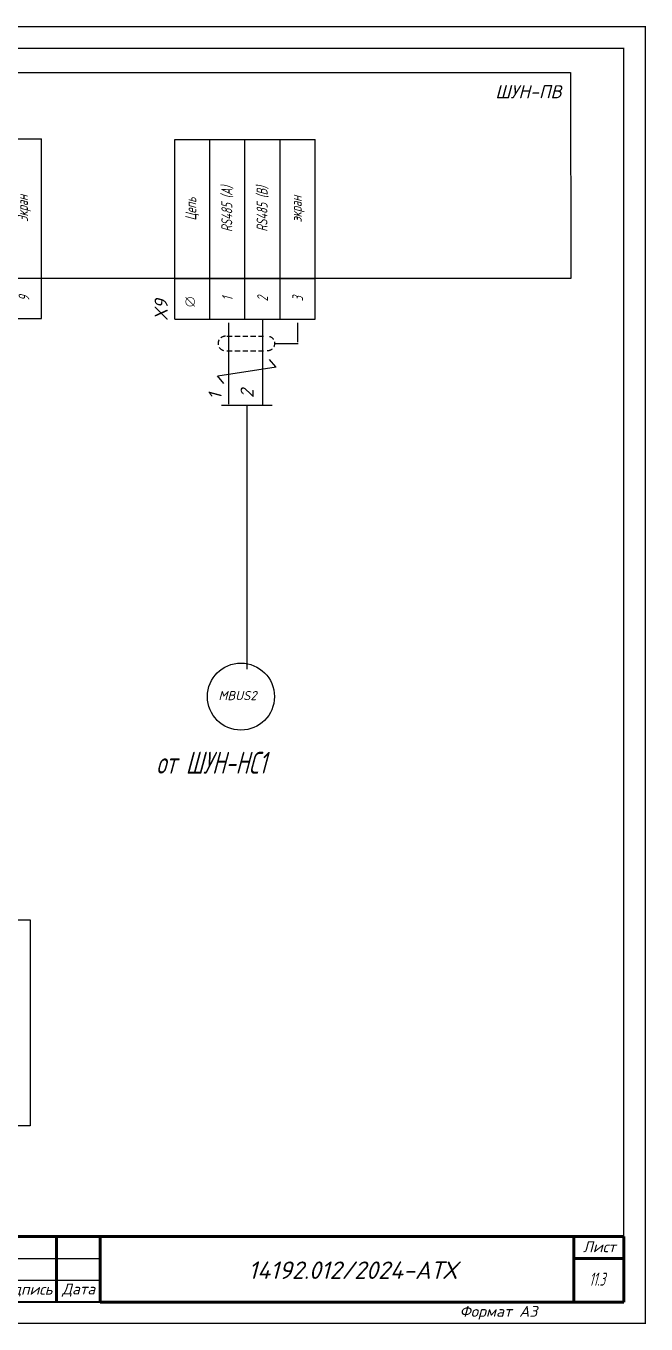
# Model space of a CAD drawing. Header units: millimetres. Extents: x 2725 to 10524, y 7125 to 11639.
# Drawn here: x 4371.3 to 4513.4, y 7125.4 to 7422.7 of the extents above; entities that cross this region are included whole.
import ezdxf
from ezdxf.enums import TextEntityAlignment as Align

# ---------------------------------------------------------------- set-up
doc = ezdxf.new("R2010")
doc.units = ezdxf.units.MM
doc.header["$LTSCALE"] = 4
doc.set_wipeout_variables(frame=1)
doc.linetypes.add('DASHED', pattern=[0.75, 0.5, -0.25])
doc.linetypes.add('SolidLine', pattern=[0])
for name, color, linetype, lineweight in [('RAMKA', 7, 'Continuous', 25), ('SHTAMP', 7, 'SolidLine', 25), ('Основеая', 5, 'Continuous', 60)]:
    doc.layers.add(name, color=color, linetype=linetype, lineweight=lineweight)
for name, color, linetype in [('RED_2.5mm^2', 1, 'Continuous'), ('SYMS', 7, 'Continuous'), ('Вспомогательная', 1, 'Continuous'), ('Текст', 2, 'Continuous')]:
    doc.layers.add(name, color=color, linetype=linetype)
doc.styles.add('COTES', font='cs_gost2304.shx', dxfattribs={"width": 0.75, "oblique": 15})
doc.styles.add('ISOCPEUR', font='isocpeui.ttf')
doc.styles.add('Simplex00.10.00', font='simplex.shx')
doc.styles.add('Simplex25.085.15', font='', dxfattribs={"width": 0.85, "oblique": 15, "height": 2.5})
doc.styles.add('ГОСТ', font='isocpeur.ttf', dxfattribs={"oblique": 15})
doc.styles.get('Simplex25.085.15').set_extended_font_data('GOST type A')
doc.linetypes.add('Modbus_LINE', pattern='A,7.5,-4,["Modbus",Standard,S=2.5,R=0,X=-1.5,Y=-1.25],-15', length=26.5)

# ---------------------------------------------------------------- blocks, each defined once
blk = doc.blocks.new('Формат А3')
at = {"color": 0, "linetype": 'Continuous', "const_width": 0.3}
for points in [[(-420, 297), (0, 297), (0, 0), (-420, 0)], [(-400, 5), (-400, 292), (-5, 292), (-5, 5)]]:
    blk.add_lwpolyline(points, close=True, dxfattribs=at)
at = {"color": 0, "linetype": 'Continuous', "style": 'Simplex00.10.00', "oblique": 15}
blk.add_text('Формат А3', height=2.5, dxfattribs=at).set_placement((-33.67, 2.75), align=Align.MIDDLE_CENTER)
blk = doc.blocks.new('*T429')
at = {"color": 0, "linetype": 'ByBlock', "lineweight": -2, "transparency": 16777216}
for p, q in [((0, 0), (0, 41.14)), ((0, 41.14), (80.16, 41.14)), ((8, 0), (8, 41.14)), ((16.08, 0), (16.08, 41.14)), ((24.16, 0), (24.16, 41.14)), ((32.16, 0), (32.16, 41.14)), ((40.16, 0), (40.16, 41.14)), ((48.16, 0), (48.16, 41.14)), ((56.16, 0), (56.16, 41.14)), ((64.16, 0), (64.16, 41.14)), ((72.16, 0), (72.16, 41.14)), ((80.16, 0), (80.16, 41.14)), ((0, 9.29), (80.16, 9.29))]:
    blk.add_line(p, q, dxfattribs=at)
at = {"color": 0, "lineweight": -2, "transparency": 16777216}
blk.add_line((0, 0), (80.16, 0), dxfattribs=at)
at = {"color": 0, "linetype": 'Continuous', "lineweight": -2, "transparency": 16777216, "char_height": 2.5, "attachment_point": 5, "rotation": 90, "style": 'Simplex25.085.15'}
for s, insert, width in [('Давление Н2', (60.16, 25.21), 28.8496), ('общий ПЧ', (20.12, 25.21), 28.8496), ('Работа Н2', (28.16, 25.21), 28.8496), ('+Задание 2', (36.16, 25.21), 28.8496), ('-Задание 2', (44.16, 25.21), 28.8496), ('+24В ПЧ', (68.16, 25.21), 28.8496), ('Цепь', (4, 25.21), 28.8496), ('Пуск 2', (12.04, 25.21), 28.8496), ('экран', (52.16, 25.21), 28.8496), ('Экран', (76.16, 25.21), 28.8496), ('1', (12.04, 4.64), 6.286), ('2', (20.12, 4.64), 6.286), ('3', (28.16, 4.64), 6.286), ('4', (36.16, 4.64), 6.286), ('5', (44.16, 4.64), 6.286), ('6', (52.16, 4.64), 6.286), ('7', (60.16, 4.64), 6.286), ('8', (68.16, 4.64), 6.286), ('9', (76.16, 4.64), 6.286)]:
    blk.add_mtext(s, dxfattribs=dict(at, insert=insert, width=width))
blk = doc.blocks.new('*T431')
at = {"color": 0, "linetype": 'ByBlock', "lineweight": -2, "transparency": 16777216}
for p, q in [((0, 0), (0, 41.14)), ((0, 41.14), (32.16, 41.14)), ((8, 0), (8, 41.14)), ((16.08, 0), (16.08, 41.14)), ((24.16, 0), (24.16, 41.14)), ((32.16, 0), (32.16, 41.14)), ((0, 9.29), (32.16, 9.29))]:
    blk.add_line(p, q, dxfattribs=at)
at = {"color": 0, "lineweight": -2, "transparency": 16777216}
blk.add_line((0, 0), (32.16, 0), dxfattribs=at)
at = {"color": 0, "linetype": 'Continuous', "lineweight": -2, "transparency": 16777216, "char_height": 2.5, "attachment_point": 5, "rotation": 90, "style": 'Simplex25.085.15'}
for s, insert, width in [('RS485 (A)', (12.04, 25.21), 28.8496), ('RS485 (В)', (20.12, 25.21), 28.8496), ('Цепь', (4, 25.21), 28.8496), ('экран', (28.16, 25.21), 28.8496), ('1', (12.04, 4.64), 6.286), ('2', (20.12, 4.64), 6.286), ('3', (28.16, 4.64), 6.286)]:
    blk.add_mtext(s, dxfattribs=dict(at, insert=insert, width=width))
blk = doc.blocks.new('Клеммное соединение')
at = {"linetype": 'Continuous'}
blk.add_wipeout([(0, -1), (-0.44, -0.9), (-0.6, -0.8), (-0.71, -0.7), (-0.8, -0.6), (-0.87, -0.5), (-0.92, -0.4), (-0.95, -0.3), (-0.98, -0.2), (-0.99, -0.1), (-0.99, 0), (-0.99, 0.1), (-0.98, 0.2), (-0.95, 0.3), (-0.92, 0.4), (-0.87, 0.5), (-0.8, 0.6), (-0.71, 0.7), (-0.6, 0.8), (-0.44, 0.9), (0, 1), (0.44, 0.9), (0.6, 0.8), (0.71, 0.7), (0.8, 0.6), (0.87, 0.5), (0.92, 0.4), (0.95, 0.3), (0.98, 0.2), (0.99, 0.1), (1, 0), (0.99, -0.1), (0.98, -0.2), (0.95, -0.3), (0.92, -0.4), (0.87, -0.5), (0.8, -0.6), (0.71, -0.7), (0.6, -0.8), (0.44, -0.9)], dxfattribs=at)
at = {"color": 0, "linetype": 'Continuous', "lineweight": -2, "const_width": 0.15}
blk.add_lwpolyline([(-1.06, -1.06), (1.06, 1.06)], dxfattribs=at)
blk.add_lwpolyline([(-1, 0, 1), (1, 0, 1)], format="xyb", close=True, dxfattribs=at)

msp = doc.modelspace()

# ---------------------------------------------------------------- linework, layer by layer
at = {"linetype": 'DASHED', "ltscale": 0.6}
for p, q in [((4417.41, 7351.67), (4426.12, 7351.67)), ((4417.41, 7348.36), (4426.24, 7348.36))]:
    msp.add_line(p, q, dxfattribs=at)
at = {"color": 0, "ltscale": 0.2}
for p, q in [((4428.19, 7350.05), (4433.76, 7350.05)), ((4416.18, 7335.87), (4427.75, 7335.87))]:
    msp.add_line(p, q, dxfattribs=at)
at = {"ltscale": 0.6}
for p, q in [((4428.63, 7344.64), (4427.17, 7346.36)), ((4415.35, 7342.6), (4428.66, 7344.65)), ((4416.68, 7340.87), (4415.22, 7342.6))]:
    msp.add_line(p, q, dxfattribs=at)
msp.add_lwpolyline([(4333.49, 7217.99), (4372.31, 7217.99), (4372.31, 7170.83), (4333.49, 7170.83)], close=True, dxfattribs=at)
at = {"linetype": 'DASHED', "ltscale": 0.6}
for centre, start, end in [((4417.02, 7350.03), 87.3959, 270), ((4426.73, 7350.03), 267.3959, 90)]:
    msp.add_arc(centre, 1.64, start, end, dxfattribs=at)
at = {"layer": 'RED_2.5mm^2', "color": 6, "linetype": 'Modbus_LINE', "ltscale": 0.2}
msp.add_line((4422.06, 7275.46), (4422.06, 7335.78), dxfattribs=at)
at = {"layer": 'SYMS', "color": 0, "linetype": 'Continuous', "ltscale": 0.2}
for p, q in [((4425.52, 7355.44), (4425.52, 7335.87)), ((4417.73, 7354.72), (4417.73, 7336.16)), ((4433.56, 7354.74), (4433.56, 7350.33))]:
    msp.add_line(p, q, dxfattribs=at)
at = {"layer": 'SYMS', "linetype": 'Continuous', "ltscale": 0.2}
msp.add_lwpolyline([(4117.96, 7364.93), (4117.96, 7412.1), (4496.12, 7412.1), (4496.17, 7364.93)], close=True, dxfattribs=at)
at = {"layer": 'SYMS', "color": 7, "linetype": 'Continuous', "ltscale": 0.2}
msp.add_circle((4420.61, 7269.14), 7.68, dxfattribs=at)
at = {"layer": 'Вспомогательная', "color": 7}
for p, q in [((4323.32, 7140.48), (4388.32, 7140.48)), ((4323.32, 7135.48), (4388.32, 7135.48)), ((4323.32, 7130.48), (4388.32, 7130.48))]:
    msp.add_line(p, q, dxfattribs=at)
at = {"layer": 'Основеая', "color": 7}
for p, q in [((4508.32, 7145.48), (4323.32, 7145.48)), ((4378.32, 7145.48), (4378.32, 7130.48)), ((4388.32, 7145.48), (4388.32, 7130.48)), ((4496.89, 7145.48), (4496.89, 7130.48)), ((4508.32, 7145.48), (4508.32, 7130.48)), ((4496.89, 7140.48), (4508.32, 7140.48)), ((4508.32, 7130.48), (4388.32, 7130.48))]:
    msp.add_line(p, q, dxfattribs=at)

# ---------------------------------------------------------------- block references
for name, p in [('Формат А3', (4513.29, 7125.6)), ('*T429', (4294.73, 7355.73)), ('*T431', (4405.46, 7355.6))]:
    msp.add_blockref(name, p)

# ---------------------------------------------------------------- texts
at = {"style": 'Simplex25.085.15', "oblique": 15, "width": 0.85}
msp.add_text('от ШУН-НС1', height=5, dxfattribs=at).set_placement((4401.2, 7251.5))
at = {"layer": 'RAMKA', "ltscale": 1.2, "insert": (4502.23, 7135.72), "char_height": 3, "width": 15, "attachment_point": 5, "style": 'COTES'}
msp.add_mtext('11.3', dxfattribs=at)
at = {"layer": 'SHTAMP', "color": 0, "style": 'ISOCPEUR'}
msp.add_text('14192.012/2024-АТХ', height=4, dxfattribs=at).set_placement((4446.17, 7135.78), align=Align.CENTER)
at = {"layer": 'SYMS', "linetype": 'Continuous', "ltscale": 0.2, "style": 'ГОСТ', "oblique": 15}
for s, height, p in [('ШУН-ПВ', 3, (4478.9, 7406.18)), ('MBUS2', 2.1, (4415.45, 7268.33))]:
    msp.add_text(s, height=height, dxfattribs=at).set_placement(p)
for s, p in [('X9', (4403.83, 7355.23)), ('1', (4416.2, 7337.16)), ('2', (4423.52, 7337.54))]:
    msp.add_text(s, height=3, rotation=90, dxfattribs=at).set_placement(p)
at = {"layer": 'Текст', "color": 7, "char_height": 2.5, "style": 'ГОСТ'}
for s, insert, width, attachment_point in [('{\\fISOCPEUR|b0|i0|c204|p34;Лист}', (4506.5, 7143.14), 11.4585, 6), ('{\\fISOCPEUR|b0|i0|c204|p34;Подпись}', (4370.92, 7133.21), 15, 5), ('{\\fISOCPEUR|b0|i0|c204|p34;Дата}', (4383.42, 7133.21), 10, 5)]:
    msp.add_mtext(s, dxfattribs=dict(at, insert=insert, width=width, attachment_point=attachment_point))

# ---------------------------------------------------------------- next in the draw order: block references
at = {"rotation": 90}
msp.add_blockref('Клеммное соединение', (4408.98, 7359.58), dxfattribs=at)

doc.saveas('drawing.dxf')
